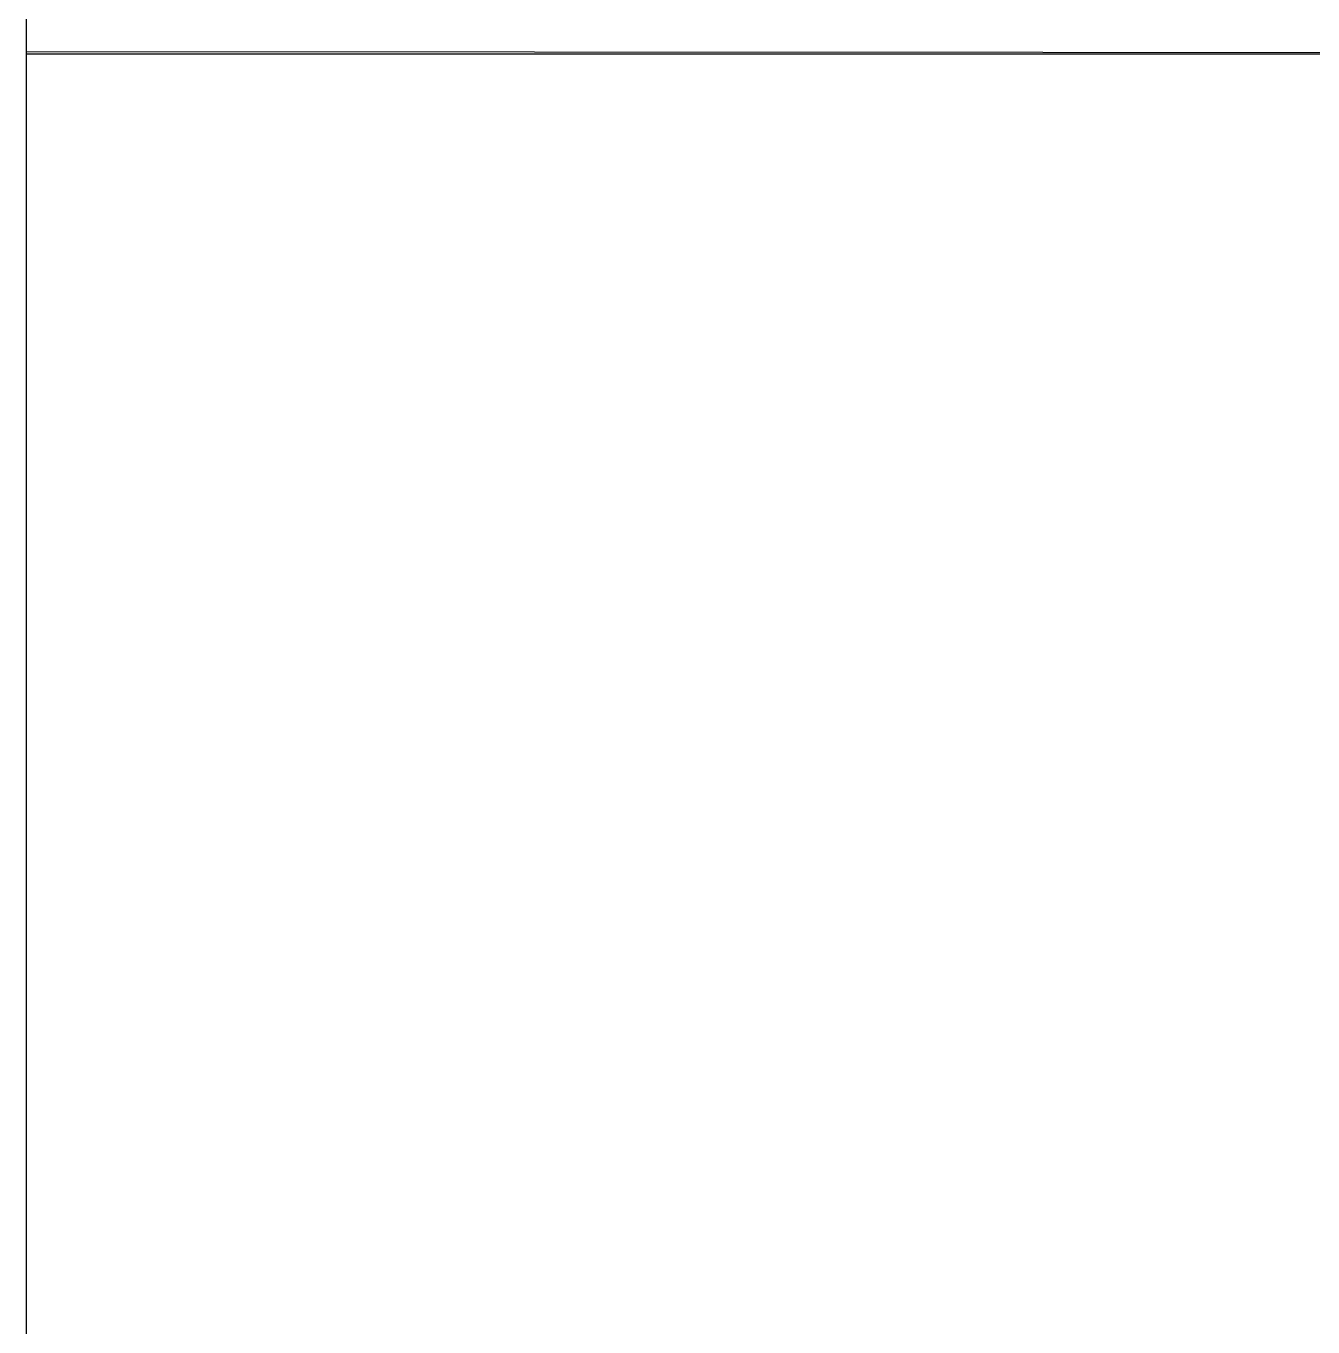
# Model space of a CAD drawing. Header units: millimetres. Extents: x -10496 to -5455, y -188 to 7293.
# Drawn here: x -7484.9 to -7383.6, y 2968 to 3070.3 of the extents above; entities that cross this region are included whole.
import ezdxf

# ---------------------------------------------------------------- set-up
doc = ezdxf.new("R2010")
doc.units = ezdxf.units.MM
for name, color, linetype, lineweight in [('00 TEFRİŞ', 252, 'Continuous', 13), ('GJC_duvar', 10, 'Continuous', 30), ('GJC_ölçüler', 253, 'Continuous', 5)]:
    doc.layers.add(name, color=color, linetype=linetype, lineweight=lineweight)
doc.layers.add('GJC ALAN', color=2, linetype='Continuous')

# ---------------------------------------------------------------- blocks, each defined once
blk = doc.blocks.new('rölöveteyit')
at = {"layer": 'GJC_duvar'}
blk.add_lwpolyline([(31617.04, -28365.68), (31617.04, -28995.68)], dxfattribs=at)
blk = doc.blocks.new('new ytong')
at = {"layer": '00 TEFRİŞ', "color": 8}
blk.add_line((-19093.34, 3825.56), (-19093.34, 2635.56), dxfattribs=at)
at = {"layer": 'GJC_duvar'}
blk.add_lwpolyline([(-19093.34, 3825.56), (-19093.34, 2635.56)], dxfattribs=at)
at = {"layer": 'GJC_duvar', "color": 3}
blk.add_lwpolyline([(-18813.34, 3329.39), (-19093.34, 3329.56)], dxfattribs=at)

msp = doc.modelspace()

# ---------------------------------------------------------------- linework, layer by layer
at = {"layer": 'GJC_duvar'}
msp.add_line((-7484.88, 3564.3), (-7484.88, 2374.3), dxfattribs=at)

# ---------------------------------------------------------------- next in the draw order: block references
at = {"layer": 'GJC_ölçüler'}
msp.add_blockref('rölöveteyit', (-39101.92, 31729.97), dxfattribs=at)

# ---------------------------------------------------------------- next in the draw order: block references
at = {"layer": 'GJC_duvar', "color": 41, "true_color": 0xf4ee51}
msp.add_blockref('new ytong', (11608.46, -261.26), dxfattribs=at)

# ---------------------------------------------------------------- next in the draw order: linework, layer by layer
at = {"layer": 'GJC ALAN', "color": 40, "lineweight": 30, "true_color": 0xf8d731}
msp.add_lwpolyline([(-6154.88, 2952.3), (-7194.84, 2951.16), (-7194.84, 2951.16), (-7274.89, 2951.16), (-7274.89, 3031.16), (-7204.88, 3031.16), (-7204.88, 3068.13), (-7484.88, 3068.13), (-7484.88, 2374.3), (-7244.88, 2374.3), (-7244.88, 2604.3), (-7194.88, 2604.3), (-7194.88, 2376.71), (-7194.88, 2374.3), (-6187.88, 2374.3), (-6187.88, 2455.3), (-6154.88, 2455.3)], close=True, dxfattribs=at)

doc.saveas('drawing.dxf')
